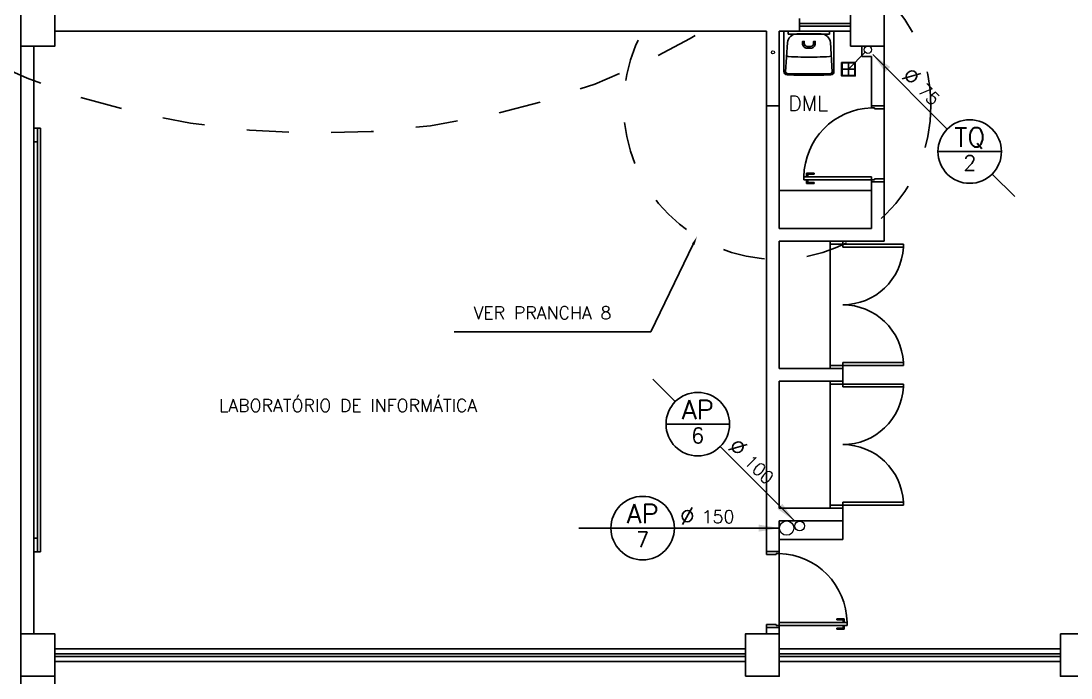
# Model space of a CAD drawing. Header units: millimetres. Extents: x -2485 to 3289, y -257 to 1952.
# Drawn here: x 18.087 to 20.567, y 35.235 to 36.786 of the extents above; entities that cross this region are included whole.
import ezdxf
from ezdxf.enums import TextEntityAlignment as Align

# ---------------------------------------------------------------- set-up
doc = ezdxf.new("R2010")
doc.units = ezdxf.units.MM
doc.header["$LTSCALE"] = 0.3
for name, pattern in [('CONTINUO', [0]), ('HIDDEN2', [0.1875, 0.125, -0.0625]), ('T-5CM', [0.1, 0.05, -0.05])]:
    doc.linetypes.add(name, pattern=pattern)
for name, color, linetype in [('IMPLANTAÇÃO ESGOTO', 2, 'Continuous'), ('PAREDE', 7, 'CONTINUO'), ('PILAR', 2, 'Continuous'), ('PROJEÇÃO', 11, 'HIDDEN2'), ('SAN', 11, 'Continuous'), ('TEX', 11, 'Continuous'), ('TEXTO', 3, 'Continuous')]:
    doc.layers.add(name, color=color, linetype=linetype)
doc.layers.add('prumada', color=9, linetype='Continuous', lineweight=15)
doc.styles.add('ROMANS', font='romans.shx', dxfattribs={"height": 0.03})

# ---------------------------------------------------------------- blocks, each defined once
blk = doc.blocks.new('tq-celite-22l')
at = {"layer": 'SAN'}
for p in [(0.305, 0.096), (0.305, -0.096)]:
    blk.add_line(p, (0.305, 0), dxfattribs=at)
for points in [[(0, 0), (0, 0.29, -0.414214), (0.005, 0.295), (0.475, 0.295, -0.394624), (0.515, 0.258, -0.016837), (0.52, 0.096), (0.52, 0)], [(0.032, 0), (0.032, 0.143, -0.394924), (0.135, 0.253), (0.479, 0.276, -0.40821), (0.5, 0.257, -0.016916), (0.505, 0.096), (0.505, 0)], [(0, 0), (0, -0.29, 0.414214), (0.005, -0.295), (0.475, -0.295, 0.394624), (0.515, -0.258, 0.016837), (0.52, -0.096), (0.52, 0)], [(0.032, 0), (0.032, -0.143, 0.394924), (0.135, -0.253), (0.479, -0.276, 0.40821), (0.5, -0.257, 0.016916), (0.505, -0.096), (0.505, 0)], [(0.18, 0), (0.18, 0.02, 0.414214), (0.145, 0.055), (0.12, 0.055), (0.12, 0.075), (0.145, 0.075, -0.414214), (0.2, 0.02), (0.2, 0)], [(0.18, 0), (0.18, -0.02, -0.414214), (0.145, -0.055), (0.12, -0.055), (0.12, -0.075), (0.145, -0.075, 0.414214), (0.2, -0.02), (0.2, 0)]]:
    blk.add_lwpolyline(points, format="xyb", dxfattribs=at)
for centre, radius, start, end in [((0.28, 0.243), 0.02, 3.9851, 92.6997), ((-1.874, 0.096), 2.179, 359.9963, 3.8953), ((-1.874, -0.096), 2.179, 356.1047, 0.0037), ((0.28, -0.243), 0.02, 267.3003, 356.0149)]:
    blk.add_arc(centre, radius, start, end, dxfattribs=at)
blk = doc.blocks.new('N315')
at = {"layer": 'TEX', "color": 11}
blk.add_line((0.0115, -0.0115), (0.1875, -0.1875), dxfattribs=at)
at = {"layer": 'TEX', "color": 5, "linetype": 'Continuous'}
blk.add_line((0.1655, -0.2405), (0.3155, -0.2405), dxfattribs=at)
at = {"layer": 'TEX'}
blk.add_line((0.2936, -0.2936), (0.347, -0.347), dxfattribs=at)
at = {"layer": 'TEX', "color": 5, "linetype": 'Continuous'}
blk.add_circle((0.2405, -0.2405), 0.075, dxfattribs=at)
at = {"layer": 'TEX', "color": 11}
blk.add_solid([(0.0409, -0.0527), (0.0527, -0.0409), (0.0115, -0.0115)], dxfattribs=at)
at = {"layer": 'TEX', "color": 5, "style": 'ROMANS'}
blk.add_text('%%c', height=0.04, rotation=315, dxfattribs=at).set_placement((0.0766, -0.0649))
at = {"layer": 'TEX', "color": 5, "linetype": 'Continuous', "style": 'ROMANS'}
blk.add_attdef('N', (0.1153, -0.0984), '', height=0.03, rotation=315, dxfattribs=at)
at = {"layer": 'TEX', "color": 9, "linetype": 'Continuous', "style": 'ROMANS'}
for tag, height, p in [('L', 0.045, (0.2405, -0.2293)), ('N', 0.036, (0.2405, -0.2855))]:
    blk.add_attdef(tag, text='', height=height, dxfattribs=at).set_placement(p, align=Align.CENTER)
blk = doc.blocks.new('n135')
at = {"layer": 'TEX'}
blk.add_line((-0.2936, 0.2936), (-0.347, 0.347), dxfattribs=at)
at = {"layer": 'TEX', "color": 5, "linetype": 'Continuous'}
blk.add_line((-0.3155, 0.2405), (-0.1655, 0.2405), dxfattribs=at)
at = {"layer": 'TEX', "color": 11}
blk.add_line((-0.0113, 0.0113), (-0.1875, 0.1875), dxfattribs=at)
blk.add_line((-0.0113, 0.0113), (-0.1875, 0.1875), dxfattribs=at)
at = {"layer": 'TEX', "color": 5, "linetype": 'Continuous'}
blk.add_circle((-0.2405, 0.2405), 0.075, dxfattribs=at)
blk.add_circle((-0.2405, 0.2405), 0.075, dxfattribs=at)
at = {"layer": 'TEX', "color": 11}
blk.add_solid([(-0.0526, 0.0408), (-0.0408, 0.0526), (-0.0113, 0.0113)], dxfattribs=at)
blk.add_solid([(-0.0526, 0.0408), (-0.0408, 0.0526), (-0.0113, 0.0113)], dxfattribs=at)
at = {"layer": 'TEX', "color": 5, "style": 'ROMANS'}
blk.add_text('%%c', height=0.04, rotation=315, dxfattribs=at).set_placement((-0.1722, 0.1839))
at = {"layer": 'TEX', "color": 9, "linetype": 'Continuous', "style": 'ROMANS'}
for tag, height, p in [('L', 0.045, (-0.2405, 0.2518)), ('N', 0.036, (-0.2405, 0.1956))]:
    blk.add_attdef(tag, text='', height=height, dxfattribs=at).set_placement(p, align=Align.CENTER)
at = {"layer": 'TEX', "color": 5, "linetype": 'Continuous', "style": 'ROMANS'}
blk.add_attdef('N', (-0.1334, 0.1503), '', height=0.03, rotation=315, dxfattribs=at)
blk = doc.blocks.new('CS150')
at = {"layer": 'SAN'}
for p, q in [((-0.075, 0), (0.075, 0)), ((0, 0.075), (0, -0.075))]:
    blk.add_line(p, q, dxfattribs=at)
for points in [[(-0.08, 0.08), (-0.08, -0.08), (0.08, -0.08), (0.08, 0.08)], [(-0.075, 0.075), (-0.075, -0.075), (0.075, -0.075), (0.075, 0.075)]]:
    blk.add_lwpolyline(points, close=True, dxfattribs=at)
blk = doc.blocks.new('N180')
at = {"layer": 'TEX'}
blk.add_line((-0.4152, 0), (-0.4908, 0), dxfattribs=at)
at = {"layer": 'TEX', "color": 5, "linetype": 'Continuous'}
blk.add_line((-0.4152, 0), (-0.2652, 0), dxfattribs=at)
at = {"layer": 'TEX', "color": 11}
blk.add_line((-0.016, 0), (-0.2652, 0), dxfattribs=at)
blk.add_line((-0.016, 0), (-0.2652, 0), dxfattribs=at)
at = {"layer": 'TEX', "color": 5, "linetype": 'Continuous'}
blk.add_circle((-0.3402, 0), 0.075, dxfattribs=at)
blk.add_circle((-0.3402, 0), 0.075, dxfattribs=at)
at = {"layer": 'TEX', "color": 11}
blk.add_solid([(-0.066, -0.0083), (-0.066, 0.0083), (-0.016, 0)], dxfattribs=at)
blk.add_solid([(-0.066, -0.0083), (-0.066, 0.0083), (-0.016, 0)], dxfattribs=at)
at = {"layer": 'TEX', "color": 5, "style": 'ROMANS'}
blk.add_text('%%c', height=0.04, dxfattribs=at).set_placement((-0.2518, 0.0083))
at = {"layer": 'TEX', "color": 9, "linetype": 'Continuous', "style": 'ROMANS'}
for tag, height, p in [('L', 0.045, (-0.3402, 0.0113)), ('N', 0.036, (-0.3402, -0.0449))]:
    blk.add_attdef(tag, text='', height=height, dxfattribs=at).set_placement(p, align=Align.CENTER)
at = {"layer": 'TEX', "color": 5, "linetype": 'Continuous', "style": 'ROMANS'}
blk.add_attdef('N', (-0.2006, 0.012), '', height=0.03, dxfattribs=at)

msp = doc.modelspace()

# ---------------------------------------------------------------- linework, layer by layer
at = {"layer": 'IMPLANTAÇÃO ESGOTO'}
msp.add_line((20.041603, 36.672539), (20.08153, 36.712466), dxfattribs=at)
at = {"layer": 'PAREDE'}
for p, q in [((19.926365, 36.792301), (19.926365, 36.762301)), ((19.926365, 36.780301), (20.046365, 36.780301)), ((19.600365, 36.762301), (18.167365, 36.762301)), ((19.848365, 36.762301), (18.415365, 36.762301)), ((19.848365, 35.739728), (19.848365, 36.762301)), ((19.926365, 36.762301), (19.878365, 36.762301)), ((19.878365, 36.296301), (19.878365, 36.762301)), ((19.926365, 36.774301), (20.046365, 36.774301)), ((19.926365, 36.762301), (20.046365, 36.762301)), ((18.087365, 36.727301), (18.087365, 35.339301)), ((18.117365, 36.727301), (18.117365, 35.339301)), ((19.848365, 36.586301), (19.848365, 36.727301)), ((19.878365, 36.586301), (19.878365, 36.727301)), ((20.073055, 36.702773), (20.073055, 36.727301)), ((20.126365, 36.586301), (20.126365, 36.727301)), ((20.073055, 36.702773), (20.096365, 36.702773)), ((20.096365, 36.586301), (20.096365, 36.702773)), ((19.848365, 36.586301), (19.878365, 36.586301)), ((20.096365, 36.586301), (20.126365, 36.586301)), ((20.096365, 36.586301), (20.096365, 36.581301)), ((20.096365, 36.581301), (20.103365, 36.581301)), ((20.103365, 36.581301), (20.103365, 36.578801)), ((20.126365, 36.578801), (20.126365, 36.586301)), ((20.103365, 36.578801), (20.126365, 36.578801)), ((20.126365, 36.413801), (20.126365, 36.578801)), ((18.12666, 36.533301), (18.117365, 36.533301)), ((18.117365, 36.533301), (18.117365, 36.501202)), ((18.12666, 36.501202), (18.12666, 36.533301)), ((18.13366, 36.533301), (18.12666, 36.533301)), ((18.12666, 36.533301), (18.12666, 35.53341)), ((18.13366, 35.53341), (18.13366, 36.533301)), ((18.117365, 36.501202), (18.12666, 36.501202)), ((19.936365, 36.418301), (20.096365, 36.418301)), ((19.936365, 36.418301), (19.936365, 36.411301)), ((20.096365, 36.411301), (19.936365, 36.411301)), ((19.942947, 36.418301), (19.942947, 36.427051)), ((19.942947, 36.427051), (19.960447, 36.427051)), ((19.942947, 36.411301), (19.942947, 36.402551)), ((19.960447, 36.424864), (19.945747, 36.424864)), ((19.945747, 36.424864), (19.945747, 36.418301)), ((19.945747, 36.404739), (19.945747, 36.411301)), ((19.960447, 36.427051), (19.960447, 36.424864)), ((20.096365, 36.418301), (20.096365, 36.411301)), ((20.096365, 36.406301), (20.096365, 36.411301)), ((20.096365, 36.411301), (20.103365, 36.411301)), ((20.103365, 36.411301), (20.103365, 36.413801)), ((20.103365, 36.413801), (20.126365, 36.413801)), ((20.126365, 36.406301), (20.126365, 36.413801)), ((19.878365, 36.386301), (20.096365, 36.386301)), ((19.942947, 36.402551), (19.960447, 36.402551)), ((19.960447, 36.404739), (19.945747, 36.404739)), ((19.960447, 36.402551), (19.960447, 36.404739)), ((20.096365, 36.296301), (20.096365, 36.406301)), ((20.096365, 36.406301), (20.126365, 36.406301)), ((20.126365, 36.266301), (20.126365, 36.406301)), ((19.878365, 36.296301), (20.096365, 36.296301)), ((19.878365, 35.966301), (19.878365, 36.266301)), ((19.878365, 36.266301), (20.126365, 36.266301)), ((19.998365, 35.966301), (19.998365, 36.266301)), ((20.028365, 36.266301), (19.998365, 36.266301)), ((19.998365, 36.266301), (19.998365, 36.259301)), ((19.998365, 36.259301), (20.028365, 36.259301)), ((20.028365, 36.259301), (20.028365, 36.266301)), ((20.028365, 36.252301), (20.028365, 36.259301)), ((20.028365, 36.259301), (20.171365, 36.259301)), ((20.171365, 36.259301), (20.171365, 36.252301)), ((20.171365, 36.252301), (20.028365, 36.252301)), ((19.878365, 35.966301), (19.998365, 35.966301)), ((19.998365, 35.966301), (19.878365, 35.966301)), ((20.028365, 35.973301), (19.998365, 35.973301)), ((19.998365, 35.973301), (19.998365, 35.966301)), ((19.998365, 35.966301), (20.028365, 35.966301)), ((20.028365, 35.966301), (19.998365, 35.966301)), ((19.998365, 35.966301), (20.028365, 35.966301)), ((20.028365, 35.980301), (20.028365, 35.973301)), ((20.171365, 35.980301), (20.028365, 35.980301)), ((20.028365, 35.973301), (20.171365, 35.973301)), ((20.028365, 35.966301), (20.028365, 35.973301)), ((20.028365, 35.936301), (20.028365, 35.966301)), ((20.171365, 35.973301), (20.171365, 35.980301)), ((19.878365, 35.636301), (19.878365, 35.936301)), ((19.998365, 35.936301), (19.878365, 35.936301)), ((19.998365, 35.636301), (19.998365, 35.936301)), ((20.028365, 35.936301), (19.998365, 35.936301)), ((19.998365, 35.936301), (20.028365, 35.936301)), ((20.028365, 35.936301), (19.998365, 35.936301)), ((19.998365, 35.929301), (19.998365, 35.936301)), ((19.998365, 35.936301), (20.028365, 35.936301)), ((20.028365, 35.936301), (20.028365, 35.929301)), ((20.028365, 35.929301), (19.998365, 35.929301)), ((20.028365, 35.922301), (20.028365, 35.929301)), ((20.028365, 35.929301), (20.171365, 35.929301)), ((20.171365, 35.922301), (20.028365, 35.922301)), ((20.171365, 35.929301), (20.171365, 35.922301)), ((19.848365, 35.534301), (19.848365, 35.739728)), ((19.998365, 35.636301), (19.998365, 35.643301)), ((19.998365, 35.643301), (20.028365, 35.643301)), ((20.028365, 35.650301), (20.028365, 35.643301)), ((20.171365, 35.650301), (20.028365, 35.650301)), ((20.028365, 35.643301), (20.171365, 35.643301)), ((20.028365, 35.643301), (20.028365, 35.636301)), ((20.171365, 35.643301), (20.171365, 35.650301)), ((20.028365, 35.636301), (19.878365, 35.636301)), ((20.028365, 35.636301), (19.998365, 35.636301)), ((20.028365, 35.562612), (20.028365, 35.636301)), ((19.878365, 35.534301), (19.878365, 35.606301)), ((20.028365, 35.606301), (19.878365, 35.606301)), ((18.117365, 35.533301), (18.117365, 35.5654)), ((18.117365, 35.5654), (18.12666, 35.5654)), ((18.12666, 35.5654), (18.12666, 35.533301)), ((20.028365, 35.562612), (19.878365, 35.562612)), ((18.12666, 35.533301), (18.117365, 35.533301)), ((18.12666, 35.53341), (18.13366, 35.53341)), ((19.878365, 35.534301), (19.848365, 35.534301)), ((19.848365, 35.526801), (19.848365, 35.534301)), ((19.871365, 35.526801), (19.848365, 35.526801)), ((19.878365, 35.529301), (19.871365, 35.529301)), ((19.871365, 35.529301), (19.871365, 35.526801)), ((19.878365, 35.534301), (19.878365, 35.529301)), ((19.878365, 35.529301), (19.878365, 35.366301)), ((20.038365, 35.366301), (19.878365, 35.366301)), ((19.878365, 35.366301), (19.878365, 35.359301)), ((20.031783, 35.375051), (20.014283, 35.375051)), ((20.014283, 35.375051), (20.014283, 35.372864)), ((20.014283, 35.372864), (20.028983, 35.372864)), ((20.028983, 35.372864), (20.028983, 35.366301)), ((20.031783, 35.366301), (20.031783, 35.375051)), ((20.038365, 35.366301), (20.038365, 35.359301)), ((19.871365, 35.361801), (19.848365, 35.361801)), ((19.848365, 35.354301), (19.848365, 35.361801)), ((19.878365, 35.354301), (19.848365, 35.354301)), ((19.848365, 35.339301), (19.848365, 35.354301)), ((19.871365, 35.359301), (19.871365, 35.361801)), ((19.878365, 35.359301), (19.871365, 35.359301)), ((19.878365, 35.359301), (20.038365, 35.359301)), ((19.878365, 35.354301), (19.878365, 35.359301)), ((19.878365, 35.304301), (19.878365, 35.354301)), ((20.014283, 35.350551), (20.014283, 35.352739)), ((20.014283, 35.352739), (20.028983, 35.352739)), ((20.031783, 35.350551), (20.014283, 35.350551)), ((20.028983, 35.352739), (20.028983, 35.359301)), ((20.031783, 35.359301), (20.031783, 35.350551)), ((18.167365, 35.304301), (19.012365, 35.304301)), ((18.167365, 35.304301), (19.012365, 35.304301)), ((18.167365, 35.304301), (19.798365, 35.304301)), ((18.167365, 35.292301), (19.798365, 35.292301)), ((19.698365, 35.304301), (19.558365, 35.304301)), ((19.698365, 35.304301), (19.558365, 35.304301)), ((20.542365, 35.304301), (19.878365, 35.304301)), ((20.542365, 35.292301), (19.878365, 35.292301)), ((18.167365, 35.286301), (19.798365, 35.286301)), ((18.167365, 35.274301), (19.798365, 35.274301)), ((20.542365, 35.286301), (19.878365, 35.286301)), ((20.542365, 35.274301), (19.878365, 35.274301)), ((18.087365, 35.239301), (18.087365, 35.1313)), ((18.167365, 35.239301), (18.167365, 35.1313))]:
    msp.add_line(p, q, dxfattribs=at)
for centre, radius, start, end in [((20.101461, 36.416272), 0.165108, 91.768629, 179.295658), ((20.028233, 36.25962), 0.143319, 270.052848, 357.072698), ((20.028233, 35.972982), 0.143319, 2.927302, 89.947152), ((20.028233, 35.92962), 0.143319, 270.052848, 357.072698), ((20.028233, 35.642982), 0.143319, 2.927302, 89.947152), ((19.873269, 35.364272), 0.165108, 0.704342, 88.231371)]:
    msp.add_arc(centre, radius, start, end, dxfattribs=at)
at = {"layer": 'PILAR'}
for points in [[(18.087365, 36.727301), (18.167365, 36.727301), (18.167365, 36.827301), (18.087365, 36.827301)], [(20.046365, 36.727301), (20.126365, 36.727301), (20.126365, 36.827301), (20.046365, 36.827301)], [(18.087365, 35.239301), (18.167365, 35.239301), (18.167365, 35.339301), (18.087365, 35.339301)], [(19.798365, 35.239301), (19.878365, 35.239301), (19.878365, 35.339301), (19.798365, 35.339301)], [(20.542365, 35.339301), (20.622365, 35.339301), (20.622365, 35.239301), (20.542365, 35.239301)]]:
    msp.add_lwpolyline(points, close=True, dxfattribs=at)
at = {"layer": 'PROJEÇÃO'}
msp.add_circle((19.873593, 36.586633), 0.363065, dxfattribs=at)
msp.add_ellipse((18.781587, 37.540165), major_axis=(-1.406369, 0.014718), ratio=0.72433061, dxfattribs=at)
at = {"layer": 'prumada'}
for centre, radius in [((19.863365, 36.712301), 0.003677), ((20.087675, 36.718611), 0.00869), ((19.895785, 35.589129), 0.01698), ((19.926304, 35.59412), 0.01148)]:
    msp.add_circle(centre, radius, dxfattribs=at)
at = {"layer": 'SAN', "linetype": 'T-5CM'}
for p, q in [((19.89953, 36.755301), (19.89953, 36.762301)), ((19.9972, 36.755301), (19.89953, 36.755301)), ((19.9972, 36.755301), (19.9972, 36.762301))]:
    msp.add_line(p, q, dxfattribs=at)
at = {"layer": 'TEX', "color": 11}
for p, q in [((19.675094, 36.259115), (19.574665, 36.052523)), ((19.480192, 36.052523), (19.110192, 36.052523)), ((19.574665, 36.052523), (19.480192, 36.052523))]:
    msp.add_line(p, q, dxfattribs=at)
msp.add_solid([(19.672096, 36.260573), (19.678092, 36.257658), (19.683838, 36.277103)], dxfattribs=at)

# ---------------------------------------------------------------- block references
at = {"layer": 'IMPLANTAÇÃO ESGOTO', "xscale": 0.1999999999998181, "yscale": 0.1999999999998181, "zscale": 0.2}
msp.add_blockref('CS150', (20.041603, 36.672539), dxfattribs=at)
at = {"layer": 'prumada'}
ref = msp.add_blockref('N315', (20.087675, 36.718611), dxfattribs=at)
ref.add_attrib('L', 'TQ', dxfattribs={"layer": 'TEX', "color": 9, "linetype": 'Continuous', "height": 0.045, "style": 'ROMANS'}).set_placement((20.328223, 36.489356), align=Align.CENTER)
ref.add_attrib('N', '2', dxfattribs={"layer": 'TEX', "color": 9, "linetype": 'Continuous', "height": 0.036, "style": 'ROMANS'}).set_placement((20.328223, 36.433121), align=Align.CENTER)
ref.add_attrib('N', '75', (20.203004, 36.620192), dxfattribs={"layer": 'TEX', "color": 5, "linetype": 'Continuous', "height": 0.03, "rotation": 315, "style": 'ROMANS'})
ref = msp.add_blockref('n135', (19.926304, 35.59412), dxfattribs=at)
ref.add_attrib('L', 'AP', dxfattribs={"layer": 'TEX', "color": 9, "linetype": 'Continuous', "height": 0.045, "style": 'ROMANS'}).set_placement((19.685756, 35.84596), align=Align.CENTER)
ref.add_attrib('N', '6', dxfattribs={"layer": 'TEX', "color": 9, "linetype": 'Continuous', "height": 0.036, "style": 'ROMANS'}).set_placement((19.685756, 35.789725), align=Align.CENTER)
ref.add_attrib('N', '100', (19.792885, 35.744449), dxfattribs={"layer": 'TEX', "color": 5, "linetype": 'Continuous', "height": 0.03, "rotation": 315, "style": 'ROMANS'})
ref = msp.add_blockref('N180', (19.895785, 35.589129), dxfattribs=at)
ref.add_attrib('L', 'AP', dxfattribs={"layer": 'TEX', "color": 9, "linetype": 'Continuous', "height": 0.045, "style": 'ROMANS'}).set_placement((19.5556, 35.600422), align=Align.CENTER)
ref.add_attrib('N', '7', dxfattribs={"layer": 'TEX', "color": 9, "linetype": 'Continuous', "height": 0.036, "style": 'ROMANS'}).set_placement((19.5556, 35.544186), align=Align.CENTER)
ref.add_attrib('N', '150', (19.695145, 35.601086), dxfattribs={"layer": 'TEX', "color": 5, "linetype": 'Continuous', "height": 0.03, "style": 'ROMANS'})
at = {"layer": 'SAN', "linetype": 'CONTINUO', "xscale": 0.2000000000002728, "yscale": 0.2000000000002728, "zscale": 0.2, "rotation": 270}
msp.add_blockref('tq-celite-22l', (19.948365, 36.762301), dxfattribs=at)

# ---------------------------------------------------------------- texts
at = {"layer": 'TEX', "color": 3, "insert": (19.481632, 36.082523), "char_height": 0.03, "attachment_point": 9, "style": 'ROMANS'}
msp.add_mtext('\\A1;VER PRANCHA 8', dxfattribs=at)
at = {"layer": 'TEXTO', "style": 'ROMANS'}
for s, insert, char_height, width, attachment_point in [('{\\H1.01x;DML}', (19.946403, 36.591977), 0.035, 1, 5), ('LABORATÓRIO DE INFORMÁTICA', (18.555326, 35.893621), 0.03, 0.9005307, 1)]:
    msp.add_mtext(s, dxfattribs=dict(at, insert=insert, char_height=char_height, width=width, attachment_point=attachment_point))

doc.saveas('drawing.dxf')
